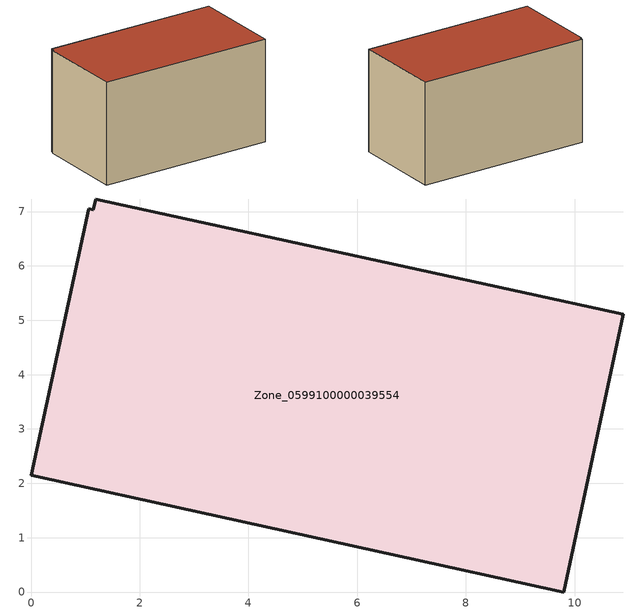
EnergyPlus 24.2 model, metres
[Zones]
Zone_0599100000039554
 floor ground (C_G): 1.19,7.23 10.9,5.11 9.8,0 0,2.15 1.06,7.05 1.15,7.04 z0
 wall outside (C_F): 9.8,0 10.9,5.11 1.19,7.23 1.15,7.04 1.06,7.05 0,2.15 9.8,0 z0:5.87
 roof outside (C_R): 10.9,5.11 1.19,7.23 1.15,7.04 1.06,7.05 0,2.15 9.8,0 z5.87
[BUILDING]
Pand.0599100000039554: North Axis=0; Terrain=City; Loads Convergence Tolerance Value=0.04; Temperature Convergence Tolerance Value=0.4; Solar Distribution=FullExterior; Maximum Number of Warmup Days=25; Minimum Number of Warmup Days=1
[Site:Location]
Rotterdam.The.Hague.AP_ZH_NLD Design_Conditions: Latitude=51.96; Longitude=4.45; Time Zone=1; Elevation=-4.5
[SITE:GROUNDTEMPERATURE:BUILDINGSURFACE]
18, 18, 18, 18, 18, 18, 18, 18, 18, 18, 18, 18
[MATERIAL] Thermal Absorptance=0.9; Solar Absorptance=0.7; Visible Absorptance=0.7
Name | Roughness | Thickness | Conductivity | Density | Specific Heat
G.TI.1975-1991 | MediumSmooth | 0.15 | 0.288461 | 540 | 1210
F.TI.1975-1991 | Rough | 0.3 | 0.230769 | 1920 | 840
R.TI.1975-1991 | MediumRough | 0.2 | 0.153846 | 1500 | 1000
[CONSTRUCTION]
C_G: G.TI.1975-1991
C_F: F.TI.1975-1991
C_R: R.TI.1975-1991
[ZONE]
Zone_0599100000039554: Type=1; Multiplier=1; Ceiling Height=Autocalculate; Volume=Autocalculate; Floor Area=autocalculate; Part of Total Floor Area=Yes
[ZONEINFILTRATION:DESIGNFLOWRATE]
Infil_Zone_0599100000039554: Zone or ZoneList or Space or SpaceList=Zone_0599100000039554; Schedule=AlwaysOn; Design Flow Rate Calculation Method=Flow/Area; Flow Rate per Floor Area=0.003; Constant Term Coefficient=1; Temperature Term Coefficient=0; Velocity Term Coefficient=0; Velocity Squared Term Coefficient=0
[HVACTEMPLATE:ZONE:IDEALLOADSAIRSYSTEM]
Zone_0599100000039554: Maximum Heating Supply Air Temperature=50; Minimum Cooling Supply Air Temperature=13; Maximum Heating Supply Air Humidity Ratio=0.0156; Minimum Cooling Supply Air Humidity Ratio=0.0077; Heating Limit=NoLimit; Cooling Limit=NoLimit; Dehumidification Control Type=ConstantSensibleHeatRatio; Cooling Sensible Heat Ratio=0.7; Dehumidification Setpoint=60; Humidification Control Type=None; Humidification Setpoint=30; Outdoor Air Method=None; Outdoor Air Flow Rate per Person=0.00944; Outdoor Air Flow Rate per Zone Floor Area=0; Outdoor Air Flow Rate per Zone=0; Demand Controlled Ventilation Type=None; Outdoor Air Economizer Type=NoEconomizer; Heat Recovery Type=None; Sensible Heat Recovery Effectiveness=0.7; Latent Heat Recovery Effectiveness=0.65
[ZONECONTROL:THERMOSTAT]
ThermostatControl_Zone_0599100000039554: Zone or ZoneList=Zone_0599100000039554; Control Type Schedule=DualSetpointControlType; Control 1=Thermostat_Zone_0599100000039554; Temperature Difference Between Cutout And Setpoint=0
[THERMOSTATSETPOINT:DUALSETPOINT]
Thermostat_Zone_0599100000039554: Heating Setpoint Temperature Schedule=HeatingSetpoint_Zone_0599100000039554; Cooling Setpoint Temperature Schedule=CoolingSetpoint_Zone_0599100000039554
[SCHEDULE:COMPACT]
HeatingSetpoint_Zone_0599100000039554: Through: 12/31, For: AllDays, Until: 24:00, 21
CoolingSetpoint_Zone_0599100000039554: Through: 12/31, For: AllDays, Until: 24:00, 24
DualSetpointControlType: Through: 12/31, For: AllDays, Until: 24:00, 4
AlwaysOn: Through: 12/31, For: AllDays, Until: 24:00, 1
